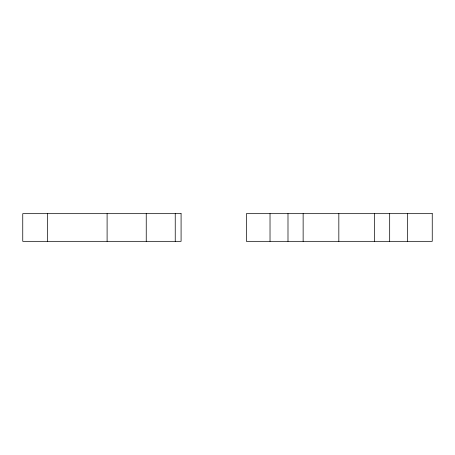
<?xml version="1.0" encoding="UTF-8"?>
<svg xmlns="http://www.w3.org/2000/svg" width="455" height="455" viewBox="0 0 455 455"><rect width="100%" height="100%" fill="white"/><g stroke="black" fill="none" stroke-linecap="round" stroke-linejoin="round"><path stroke-width="0.68" d="M407.646 213.668L407.646 241.332M389.679 213.668L389.679 241.332M374.556 213.668L374.556 241.332M338.833 213.668L338.833 241.332M303.138 213.668L303.138 241.332M287.992 213.668L287.992 241.332M270.025 213.668L270.025 241.332M175.238 213.668L175.238 241.332M146.243 213.668L146.243 241.332M107.101 213.668L107.101 241.332M47.36 213.668L47.36 241.332M181.084 213.668L22.75 213.668L22.75 241.332L181.084 241.332L181.084 213.668M432.25 213.668L246.36 213.668L246.36 241.332L432.25 241.332L432.25 213.668"/></g></svg>
